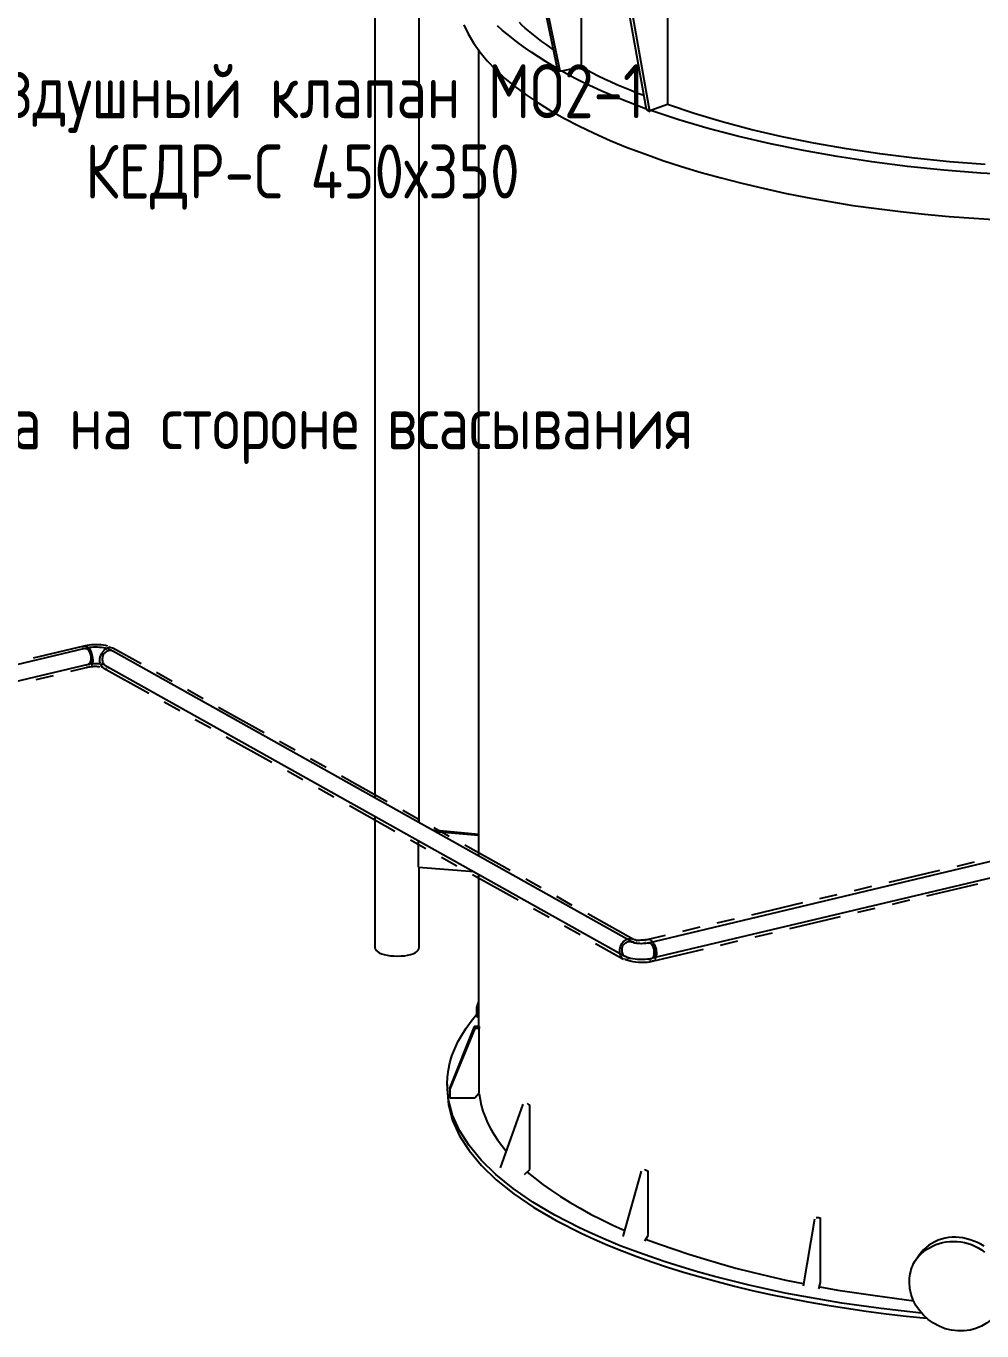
# Model space of a CAD drawing. Header units: metres. Extents: x 20 to 415, y 5 to 292.
# Drawn here: x 208.39 to 228.94, y 117.66 to 145.71 of the extents above; entities that cross this region are included whole.
import ezdxf

# ---------------------------------------------------------------- set-up
doc = ezdxf.new("R2010")
doc.units = ezdxf.units.M
for name, color, linetype in [('ИЗОЛЯЦИЯ', 3, 'Continuous'), ('ОБОЗНАЧЕНИЯ', 7, 'Continuous'), ('ОБОРУДОВАНИЕ', 8, 'Continuous'), ('ТРУБОПРОВОД', 5, 'Continuous')]:
    doc.layers.add(name, color=color, linetype=linetype)
doc.styles.add('GOST', font='isocpeur.ttf')

msp = doc.modelspace()

# ---------------------------------------------------------------- linework, layer by layer
at = {"layer": 'ИЗОЛЯЦИЯ'}
for points in [[(209.848, 132.413), (209.798, 132.41)], [(209.898, 132.414), (209.848, 132.413)], [(209.949, 132.413), (209.898, 132.414)], [(209.999, 132.41), (209.949, 132.413)], [(209.636, 132.386), (208.543, 132.127)], [(209.58, 132.311), (209.582, 132.311)], [(209.586, 132.322), (209.587, 132.322)], [(209.586, 132.322), (209.587, 132.322)], [(209.591, 132.333), (209.593, 132.333)], [(209.591, 132.333), (209.593, 132.333)], [(209.597, 132.344), (209.599, 132.344)], [(209.597, 132.344), (209.599, 132.344)], [(209.602, 132.354), (209.604, 132.354)], [(209.602, 132.354), (209.604, 132.354)], [(209.608, 132.363), (209.61, 132.363)], [(209.608, 132.363), (209.61, 132.363)], [(209.614, 132.371), (209.616, 132.371)], [(209.614, 132.371), (209.616, 132.371)], [(209.619, 132.377), (209.621, 132.377)], [(209.619, 132.377), (209.621, 132.377)], [(209.625, 132.382), (209.627, 132.382)], [(209.625, 132.382), (209.627, 132.382)], [(209.631, 132.385), (209.632, 132.385)], [(209.631, 132.385), (209.632, 132.385)], [(209.701, 132.396), (209.636, 132.386)], [(209.636, 132.386), (209.659, 132.388)], [(209.659, 132.388), (209.636, 132.386)], [(209.636, 132.386), (209.638, 132.386)], [(209.659, 132.388), (209.681, 132.385)], [(209.681, 132.385), (209.659, 132.388)], [(209.681, 132.385), (209.702, 132.375)], [(209.702, 132.375), (209.681, 132.385)], [(209.749, 132.404), (209.701, 132.396)], [(209.702, 132.375), (209.722, 132.361)], [(209.722, 132.361), (209.702, 132.375)], [(209.722, 132.361), (209.742, 132.342)], [(209.742, 132.342), (209.722, 132.361)], [(209.742, 132.342), (209.759, 132.319)], [(209.759, 132.319), (209.742, 132.342)], [(209.798, 132.41), (209.749, 132.404)], [(209.759, 132.319), (209.774, 132.292)], [(209.774, 132.292), (209.759, 132.319)], [(209.774, 132.292), (209.787, 132.263)], [(209.787, 132.263), (209.774, 132.292)], [(209.787, 132.263), (209.798, 132.232)], [(209.797, 132.232), (209.787, 132.263)], [(209.805, 132.199), (209.797, 132.232)], [(209.798, 132.232), (209.805, 132.199)], [(209.805, 132.199), (209.814, 132.16)], [(209.814, 132.16), (209.805, 132.199)], [(209.814, 132.16), (209.82, 132.123)], [(209.82, 132.123), (209.814, 132.16)], [(209.979, 132.149), (209.972, 132.114)], [(209.992, 132.183), (209.979, 132.149)], [(210.011, 132.218), (209.992, 132.183)], [(210.048, 132.404), (209.999, 132.41)], [(210.03, 132.25), (210.011, 132.218)], [(210.052, 132.278), (210.03, 132.25)], [(210.096, 132.396), (210.048, 132.404)], [(210.078, 132.302), (210.052, 132.278)], [(210.106, 132.322), (210.078, 132.302)], [(210.142, 132.386), (210.096, 132.396)], [(210.135, 132.337), (210.106, 132.322)], [(210.164, 132.347), (210.135, 132.337)], [(210.153, 132.381), (210.155, 132.381)], [(210.164, 132.377), (210.166, 132.377)], [(210.194, 132.352), (210.164, 132.347)], [(210.175, 132.373), (210.177, 132.373)], [(210.187, 132.37), (210.189, 132.37)], [(210.222, 132.351), (210.194, 132.352)], [(210.198, 132.367), (210.2, 132.367)], [(210.209, 132.365), (210.211, 132.365)], [(210.22, 132.362), (210.222, 132.362)], [(210.249, 132.343), (210.222, 132.351)], [(210.232, 132.358), (210.233, 132.358)], [(210.243, 132.354), (210.245, 132.354)], [(210.273, 132.33), (210.249, 132.343)], [(210.254, 132.349), (210.256, 132.349)], [(210.273, 132.33), (210.275, 132.33)], [(210.862, 132), (210.273, 132.33)], [(210.288, 132.324), (210.29, 132.324)], [(210.302, 132.316), (210.304, 132.316)], [(210.314, 132.308), (210.316, 132.308)], [(210.325, 132.298), (210.327, 132.298)], [(210.334, 132.288), (210.335, 132.288)], [(210.341, 132.276), (210.343, 132.276)], [(210.349, 132.263), (210.35, 132.263)], [(210.355, 132.249), (210.357, 132.249)], [(210.361, 132.234), (210.363, 132.234)], [(210.366, 132.218), (210.368, 132.218)], [(209.353, 131.843), (209.749, 131.937)], [(209.655, 131.974), (209.657, 131.974)], [(209.666, 131.969), (209.668, 131.969)], [(209.666, 131.969), (209.668, 131.969)], [(209.677, 131.963), (209.679, 131.963)], [(209.677, 131.963), (209.679, 131.963)], [(209.688, 131.958), (209.69, 131.958)], [(209.688, 131.958), (209.69, 131.958)], [(209.699, 131.953), (209.701, 131.953)], [(209.699, 131.953), (209.701, 131.953)], [(209.709, 131.948), (209.711, 131.948)], [(209.709, 131.948), (209.711, 131.948)], [(209.718, 131.945), (209.72, 131.945)], [(209.718, 131.945), (209.72, 131.945)], [(209.727, 131.941), (209.729, 131.941)], [(209.727, 131.941), (209.729, 131.941)], [(209.735, 131.939), (209.737, 131.939)], [(209.735, 131.939), (209.737, 131.939)], [(209.742, 131.937), (209.744, 131.937)], [(209.742, 131.937), (209.744, 131.937)], [(209.769, 131.945), (209.749, 131.937)], [(209.749, 131.937), (209.769, 131.945)], [(209.749, 131.937), (209.772, 131.942)], [(209.749, 131.937), (209.75, 131.937)], [(209.769, 131.945), (209.771, 131.945)], [(209.772, 131.942), (209.797, 131.946)], [(209.787, 131.959), (209.789, 131.959)], [(209.787, 131.959), (209.789, 131.959)], [(209.797, 131.946), (209.824, 131.948)], [(209.811, 131.999), (209.801, 131.977)], [(209.801, 131.977), (209.811, 131.999)], [(209.801, 131.977), (209.803, 131.977)], [(209.819, 132.026), (209.811, 131.999)], [(209.811, 131.999), (209.819, 132.026)], [(209.823, 132.055), (209.819, 132.026)], [(209.819, 132.026), (209.823, 132.055)], [(209.82, 132.123), (209.823, 132.088)], [(209.823, 132.088), (209.82, 132.123)], [(209.823, 132.088), (209.823, 132.055)], [(209.823, 132.055), (209.823, 132.088)], [(209.824, 131.948), (209.85, 131.95)], [(209.85, 131.95), (209.877, 131.951)], [(209.877, 131.951), (209.904, 131.95)], [(209.904, 131.95), (209.929, 131.948)], [(209.929, 131.948), (209.952, 131.946)], [(209.952, 131.946), (209.974, 131.942)], [(209.972, 132.114), (209.97, 132.08)], [(209.97, 132.08), (209.973, 132.047)], [(209.973, 132.047), (209.981, 132.015)], [(209.974, 131.942), (209.975, 131.942)], [(209.981, 132.015), (209.993, 131.986)], [(209.992, 131.937), (209.994, 131.937)], [(209.993, 131.986), (210.008, 131.96)], [(209.998, 131.937), (209.999, 131.937)], [(210.003, 131.937), (210.005, 131.937)], [(210.008, 131.96), (210.027, 131.937)], [(210.008, 131.937), (210.01, 131.937)], [(210.013, 131.937), (210.015, 131.937)], [(210.018, 131.937), (210.02, 131.937)], [(210.021, 131.937), (210.023, 131.937)], [(210.025, 131.937), (210.027, 131.937)], [(210.027, 131.937), (210.029, 131.937)], [(210.027, 131.937), (210.048, 131.918)], [(210.029, 131.937), (210.031, 131.937)], [(210.029, 131.937), (210.031, 131.937)], [(210.034, 131.937), (210.036, 131.937)], [(210.039, 131.936), (210.04, 131.936)], [(210.042, 131.936), (210.044, 131.936)], [(210.044, 131.936), (210.046, 131.936)], [(210.046, 131.934), (210.048, 131.934)], [(210.047, 131.933), (210.049, 131.933)], [(210.048, 131.93), (210.049, 131.93)], [(210.048, 131.927), (210.05, 131.927)], [(210.048, 131.923), (210.05, 131.923)], [(210.048, 131.918), (211.028, 131.37)], [(210.048, 131.918), (210.05, 131.918)], [(210.059, 131.913), (210.061, 131.913)], [(210.071, 131.909), (210.072, 131.909)], [(210.082, 131.906), (210.084, 131.906)], [(210.093, 131.904), (210.095, 131.904)], [(210.104, 131.904), (210.106, 131.904)], [(210.116, 131.904), (210.117, 131.904)], [(210.127, 131.906), (210.129, 131.906)], [(210.138, 131.909), (210.14, 131.909)], [(210.149, 131.913), (210.151, 131.913)], [(210.16, 131.918), (210.162, 131.918)], [(210.165, 131.918), (210.167, 131.918)], [(210.17, 131.918), (210.172, 131.918)], [(210.173, 131.918), (210.175, 131.918)], [(210.176, 131.918), (210.178, 131.918)], [(210.179, 131.918), (210.181, 131.918)], [(210.182, 131.918), (210.184, 131.918)], [(210.185, 131.918), (210.187, 131.918)], [(210.189, 131.918), (210.191, 131.918)], [(210.193, 131.918), (210.195, 131.918)], [(208.61, 131.665), (208.982, 131.754)], [(211.529, 131.627), (211.196, 131.814)], [(212.196, 131.254), (211.862, 131.441)], [(211.362, 131.183), (211.695, 130.997)], [(213.509, 130.519), (212.529, 131.068)], [(212.028, 130.81), (212.362, 130.624)], [(212.695, 130.437), (213.676, 129.889)], [(214.176, 130.146), (213.843, 130.333)], [(214.843, 129.773), (214.509, 129.96)], [(214.009, 129.702), (214.342, 129.516)], [(214.676, 129.329), (215.009, 129.143)], [(216.156, 129.038), (215.176, 129.587)], [(215.342, 128.956), (216.323, 128.408)], [(216.823, 128.665), (216.49, 128.852)], [(216.656, 128.221), (216.989, 128.035)], [(217.49, 128.292), (217.156, 128.479)], [(218.804, 127.557), (217.823, 128.106)], [(217.323, 127.848), (217.656, 127.662)], [(228.78, 127.737), (228.408, 127.649)], [(217.989, 127.475), (218.97, 126.927)], [(219.47, 127.184), (219.137, 127.371)], [(228.036, 127.561), (226.943, 127.302)], [(226.571, 127.214), (226.2, 127.126)], [(227.764, 127.015), (228.856, 127.276)], [(220.137, 126.811), (219.804, 126.998)], [(225.085, 126.862), (223.992, 126.603)], [(225.828, 127.038), (225.456, 126.95)], [(227.02, 126.838), (227.392, 126.927)], [(219.303, 126.74), (219.636, 126.554)], [(221.451, 126.076), (220.47, 126.625)], [(224.813, 126.312), (225.906, 126.572)], [(226.277, 126.661), (226.649, 126.75)], [(219.97, 126.367), (220.303, 126.181)], [(222.877, 126.339), (222.505, 126.251)], [(223.62, 126.515), (223.248, 126.427)], [(220.636, 125.994), (221.226, 125.664)], [(221.174, 125.93), (221.189, 125.964)], [(221.189, 125.964), (221.207, 125.996)], [(221.207, 125.996), (221.23, 126.024)], [(221.23, 126.024), (221.256, 126.048)], [(221.256, 126.048), (221.283, 126.068)], [(221.283, 126.068), (221.313, 126.083)], [(221.313, 126.083), (221.342, 126.093)], [(221.342, 126.093), (221.372, 126.098)], [(221.372, 126.098), (221.4, 126.097)], [(221.4, 126.097), (221.427, 126.09)], [(221.427, 126.09), (221.451, 126.076)], [(221.451, 126.076), (221.453, 126.076)], [(221.461, 126.071), (221.463, 126.071)], [(221.469, 126.076), (221.471, 126.076)], [(221.469, 126.076), (221.471, 126.076)], [(221.47, 126.076), (221.472, 126.076)], [(221.47, 126.076), (221.471, 126.076)], [(221.471, 126.076), (221.473, 126.076)], [(221.471, 126.065), (221.473, 126.065)], [(221.472, 126.076), (221.474, 126.076)], [(221.473, 126.076), (221.475, 126.076)], [(221.476, 126.076), (221.478, 126.076)], [(221.479, 126.076), (221.481, 126.076)], [(221.48, 126.059), (221.482, 126.059)], [(221.483, 126.076), (221.485, 126.076)], [(221.488, 126.076), (221.49, 126.076)], [(221.488, 126.053), (221.49, 126.053)], [(221.489, 126.076), (221.491, 126.076)], [(221.49, 126.076), (221.492, 126.076)], [(221.492, 126.076), (221.494, 126.076)], [(221.495, 126.075), (221.497, 126.075)], [(221.495, 126.046), (221.497, 126.046)], [(221.497, 126.074), (221.499, 126.074)], [(221.5, 126.072), (221.502, 126.072)], [(221.502, 126.039), (221.504, 126.039)], [(221.503, 126.07), (221.505, 126.07)], [(221.505, 126.067), (221.507, 126.067)], [(221.506, 126.063), (221.508, 126.063)], [(221.53, 126.058), (221.507, 126.058)], [(221.507, 126.058), (221.509, 126.058)], [(221.508, 126.031), (221.51, 126.031)], [(221.514, 126.022), (221.516, 126.022)], [(221.52, 126.012), (221.522, 126.012)], [(221.556, 126.058), (221.53, 126.058)], [(221.582, 126.058), (221.556, 126.058)], [(221.61, 126.059), (221.582, 126.058)], [(221.638, 126.06), (221.61, 126.059)], [(221.666, 126.062), (221.638, 126.06)], [(221.693, 126.064), (221.666, 126.062)], [(221.72, 126.067), (221.693, 126.064)], [(221.694, 126.001), (221.696, 126.001)], [(221.7, 126.012), (221.702, 126.012)], [(221.7, 126.012), (221.702, 126.012)], [(221.705, 126.022), (221.707, 126.022)], [(221.705, 126.022), (221.707, 126.022)], [(221.711, 126.031), (221.713, 126.031)], [(221.711, 126.031), (221.713, 126.031)], [(221.718, 126.039), (221.72, 126.039)], [(221.718, 126.039), (221.72, 126.039)], [(221.746, 126.071), (221.72, 126.067)], [(221.725, 126.046), (221.726, 126.046)], [(221.725, 126.046), (221.726, 126.046)], [(221.732, 126.053), (221.734, 126.053)], [(221.732, 126.053), (221.734, 126.053)], [(221.74, 126.059), (221.742, 126.059)], [(221.74, 126.059), (221.742, 126.059)], [(221.769, 126.076), (221.746, 126.071)], [(221.749, 126.065), (221.75, 126.065)], [(221.749, 126.065), (221.75, 126.065)], [(221.758, 126.071), (221.76, 126.071)], [(221.758, 126.071), (221.76, 126.071)], [(222.133, 126.163), (221.769, 126.076)], [(221.792, 126.076), (221.769, 126.076)], [(221.769, 126.076), (221.771, 126.076)], [(221.769, 126.076), (221.771, 126.076)], [(221.786, 126.074), (221.788, 126.074)], [(221.815, 126.067), (221.792, 126.076)], [(221.805, 126.067), (221.806, 126.067)], [(221.838, 126.048), (221.815, 126.067)], [(221.823, 126.057), (221.825, 126.057)], [(221.861, 126.022), (221.838, 126.048)], [(221.842, 126.042), (221.86, 126.023)], [(221.86, 126.023), (221.878, 125.999)], [(221.881, 125.99), (221.861, 126.022)], [(221.878, 125.999), (221.895, 125.973)], [(221.9, 125.952), (221.881, 125.99)], [(221.895, 125.973), (221.911, 125.942)], [(223.327, 125.957), (223.698, 126.046)], [(224.07, 126.135), (224.442, 126.223)], [(221.156, 125.826), (221.158, 125.86)], [(221.158, 125.793), (221.156, 125.826)], [(221.158, 125.86), (221.164, 125.895)], [(221.164, 125.762), (221.158, 125.793)], [(221.164, 125.895), (221.174, 125.93)], [(221.174, 125.733), (221.164, 125.762)], [(221.188, 125.706), (221.174, 125.733)], [(221.205, 125.683), (221.188, 125.706)], [(221.226, 125.664), (221.205, 125.683)], [(221.394, 125.683), (221.396, 125.683)], [(221.863, 125.608), (222.955, 125.869)], [(221.915, 125.911), (221.9, 125.952)], [(221.911, 125.942), (221.925, 125.908)], [(221.927, 125.867), (221.915, 125.911)], [(221.925, 125.908), (221.937, 125.87)], [(221.935, 125.822), (221.927, 125.867)], [(221.927, 125.682), (221.932, 125.703)], [(221.935, 125.697), (221.927, 125.671)], [(221.932, 125.703), (221.935, 125.725)], [(221.937, 125.777), (221.935, 125.822)], [(221.935, 125.725), (221.937, 125.75)], [(221.941, 125.727), (221.935, 125.697)], [(221.937, 125.87), (221.942, 125.832)], [(221.937, 125.75), (221.937, 125.777)], [(221.944, 125.759), (221.941, 125.727)], [(221.942, 125.832), (221.944, 125.794)], [(221.944, 125.794), (221.944, 125.759)], [(221.226, 125.664), (221.228, 125.664)], [(221.232, 125.664), (221.233, 125.664)], [(221.237, 125.664), (221.239, 125.664)], [(221.237, 125.659), (221.239, 125.659)], [(221.243, 125.664), (221.245, 125.664)], [(221.248, 125.663), (221.25, 125.663)], [(221.248, 125.655), (221.25, 125.655)], [(221.254, 125.662), (221.256, 125.662)], [(221.26, 125.66), (221.262, 125.66)], [(221.26, 125.653), (221.262, 125.653)], [(221.265, 125.658), (221.267, 125.658)], [(221.271, 125.655), (221.273, 125.655)], [(221.271, 125.651), (221.273, 125.651)], [(221.277, 125.651), (221.278, 125.651)], [(221.282, 125.65), (221.284, 125.65)], [(221.282, 125.646), (221.33, 125.63)], [(221.293, 125.651), (221.295, 125.651)], [(221.305, 125.653), (221.306, 125.653)], [(221.316, 125.655), (221.318, 125.655)], [(221.327, 125.659), (221.329, 125.659)], [(221.33, 125.63), (221.382, 125.617)], [(221.338, 125.664), (221.34, 125.664)], [(221.344, 125.664), (221.346, 125.664)], [(221.35, 125.665), (221.351, 125.665)], [(221.355, 125.665), (221.357, 125.665)], [(221.361, 125.666), (221.363, 125.666)], [(221.366, 125.667), (221.368, 125.667)], [(221.372, 125.668), (221.374, 125.668)], [(221.378, 125.671), (221.379, 125.671)], [(221.382, 125.617), (221.438, 125.606)], [(221.383, 125.674), (221.385, 125.674)], [(221.389, 125.678), (221.391, 125.678)], [(221.438, 125.606), (221.497, 125.597)], [(221.497, 125.597), (221.558, 125.592)], [(221.558, 125.592), (221.62, 125.589)], [(221.62, 125.589), (221.683, 125.589)], [(221.683, 125.589), (221.745, 125.592)], [(221.745, 125.592), (221.805, 125.599)], [(221.769, 125.664), (221.771, 125.664)], [(221.775, 125.659), (221.776, 125.659)], [(221.78, 125.654), (221.782, 125.654)], [(221.78, 125.653), (221.782, 125.653)], [(221.785, 125.648), (221.787, 125.648)], [(221.79, 125.643), (221.792, 125.643)], [(221.791, 125.644), (221.793, 125.644)], [(221.795, 125.639), (221.797, 125.639)], [(221.799, 125.635), (221.8, 125.635)], [(221.802, 125.636), (221.804, 125.636)], [(221.802, 125.632), (221.804, 125.632)], [(221.804, 125.629), (221.806, 125.629)], [(221.805, 125.599), (221.863, 125.608)], [(221.806, 125.627), (221.808, 125.627)], [(221.806, 125.627), (221.808, 125.627)], [(221.812, 125.622), (221.814, 125.622)], [(221.813, 125.628), (221.815, 125.628)], [(221.818, 125.618), (221.819, 125.618)], [(221.823, 125.622), (221.825, 125.622)], [(221.823, 125.615), (221.825, 125.615)], [(221.829, 125.612), (221.831, 125.612)], [(221.832, 125.617), (221.834, 125.617)], [(221.834, 125.611), (221.836, 125.611)], [(221.84, 125.609), (221.842, 125.609)], [(221.841, 125.613), (221.843, 125.613)], [(221.846, 125.609), (221.848, 125.609)], [(221.849, 125.61), (221.851, 125.61)], [(221.851, 125.608), (221.853, 125.608)], [(221.856, 125.609), (221.858, 125.609)], [(221.857, 125.608), (221.859, 125.608)], [(221.883, 125.617), (221.863, 125.608)], [(221.863, 125.608), (221.864, 125.608)], [(221.863, 125.608), (221.864, 125.608)], [(221.878, 125.615), (221.88, 125.615)], [(221.892, 125.624), (221.894, 125.624)], [(221.901, 125.63), (221.903, 125.63)], [(221.904, 125.635), (221.905, 125.635)], [(221.913, 125.649), (221.915, 125.649)], [(221.927, 125.671), (221.915, 125.648)], [(221.915, 125.648), (221.917, 125.648)], [(221.921, 125.664), (221.923, 125.664)]]:
    msp.add_lwpolyline(points, dxfattribs=at)
at = {"layer": 'ОБОРУДОВАНИЕ'}
for points in [[(220.327, 149.481), (220.327, 144.837)], [(219.822, 144.762), (218.998, 148.732)], [(219.878, 144.743), (219.054, 148.694)], [(222.181, 148.732), (222.181, 144.032)], [(215.89, 148.638), (215.89, 129.109)], [(216.845, 128.585), (216.845, 148.638)], [(221.731, 143.92), (221.039, 147.814)], [(221.806, 143.882), (221.114, 147.777)], [(217.801, 145.742), (217.896, 145.546), (218.011, 145.352), (218.148, 145.16), (218.305, 144.969), (218.482, 144.78), (218.68, 144.594), (218.902, 144.415), (219.142, 144.239), (219.4, 144.066), (219.676, 143.896), (219.969, 143.73), (220.28, 143.568), (220.608, 143.41), (220.953, 143.256), (221.315, 143.108), (221.694, 142.965), (222.084, 142.827), (222.488, 142.695), (222.907, 142.569), (223.339, 142.449), (223.784, 142.335), (224.241, 142.227), (224.708, 142.126), (225.186, 142.031), (225.673, 141.942), (226.169, 141.86), (226.678, 141.79), (227.193, 141.728), (227.713, 141.672), (228.239, 141.623), (228.769, 141.582), (229.303, 141.547)], [(219.859, 144.781), (219.704, 144.871), (219.554, 144.963), (219.408, 145.055), (219.267, 145.148), (219.131, 145.242), (219.001, 145.336), (218.875, 145.431), (218.754, 145.526), (218.639, 145.622), (218.53, 145.717)], [(219.728, 145.212), (219.645, 145.268), (219.564, 145.324), (219.485, 145.381), (219.409, 145.438), (219.335, 145.495), (219.263, 145.553), (219.193, 145.611), (219.126, 145.67), (219.061, 145.731), (218.998, 145.792)], [(218.118, 145.212), (218.118, 127.874)], [(219.822, 144.762), (219.878, 144.743)], [(220.327, 144.837), (219.915, 144.743)], [(221.675, 144.219), (221.525, 144.276), (221.379, 144.334), (221.236, 144.393), (221.096, 144.453), (220.959, 144.514), (220.826, 144.576), (220.696, 144.64), (220.57, 144.705), (220.447, 144.77), (220.327, 144.837)], [(219.915, 144.743), (219.878, 144.743)], [(221.75, 143.92), (221.545, 143.998), (221.344, 144.077), (221.147, 144.157), (220.956, 144.237), (220.77, 144.318), (220.588, 144.4), (220.412, 144.483), (220.241, 144.568), (220.075, 144.655), (219.915, 144.743)], [(221.731, 143.92), (221.806, 143.882)], [(222.181, 144.032), (221.825, 143.901)], [(229.015, 142.74), (228.246, 142.799), (227.492, 142.875), (226.753, 142.966), (226.032, 143.074), (225.331, 143.197), (224.651, 143.335), (223.994, 143.488), (223.362, 143.655), (222.758, 143.837), (222.181, 144.032)], [(221.825, 143.901), (221.806, 143.882)], [(229.727, 142.51), (228.921, 142.553), (228.125, 142.617), (227.344, 142.699), (226.579, 142.796), (225.833, 142.909), (225.106, 143.037), (224.401, 143.181), (223.719, 143.34), (223.061, 143.513), (222.429, 143.7), (221.825, 143.901)], [(215.89, 128.735), (215.89, 125.908)], [(216.826, 127.63), (216.826, 128.211)], [(217.144, 128.435), (218.118, 128.342)], [(217.2, 128.398), (218.118, 128.323)], [(216.826, 127.63), (218.024, 127.537)], [(216.845, 125.908), (216.845, 127.63)], [(218.118, 127.481), (218.118, 124.204)], [(215.89, 125.908), (215.896, 125.875), (215.915, 125.845), (215.945, 125.818), (215.986, 125.793), (216.035, 125.772), (216.092, 125.754), (216.156, 125.74), (216.225, 125.729), (216.299, 125.723), (216.377, 125.721), (216.453, 125.723), (216.526, 125.729), (216.593, 125.74), (216.655, 125.754), (216.709, 125.772), (216.755, 125.793), (216.793, 125.818), (216.821, 125.845), (216.839, 125.875), (216.845, 125.908)], [(218.118, 124.747), (218.08, 124.616)], [(218.08, 124.616), (218.08, 124.429)], [(217.444, 122.968), (217.451, 123.12), (217.471, 123.271), (217.504, 123.423), (217.549, 123.574), (217.608, 123.724), (217.678, 123.874), (217.761, 124.023), (217.856, 124.172), (217.962, 124.319), (218.08, 124.466)], [(218.08, 124.429), (218.118, 124.41)], [(218.024, 124.204), (217.5, 122.893)], [(218.043, 124.166), (217.5, 122.856)], [(218.137, 124.204), (218.024, 124.204)], [(218.043, 124.166), (218.024, 124.204)], [(218.137, 124.166), (218.043, 124.166)], [(218.137, 124.204), (218.137, 124.198), (218.137, 124.193), (218.137, 124.188), (218.137, 124.183), (218.137, 124.178), (218.137, 124.174), (218.137, 124.171), (218.137, 124.169), (218.137, 124.167), (218.137, 124.166)], [(218.137, 122.781), (218.137, 124.166)], [(217.444, 122.968), (217.444, 122.856)], [(227.648, 118.044), (227.212, 118.091), (226.781, 118.143), (226.356, 118.2), (225.936, 118.261), (225.523, 118.327), (225.116, 118.399), (224.717, 118.475), (224.325, 118.557), (223.942, 118.644), (223.566, 118.737), (223.195, 118.834), (222.832, 118.935), (222.479, 119.039), (222.135, 119.147), (221.802, 119.259), (221.478, 119.374), (221.165, 119.494), (220.862, 119.618), (220.571, 119.746), (220.29, 119.879), (219.764, 120.149), (219.289, 120.43), (218.866, 120.722), (218.495, 121.023), (218.179, 121.332), (217.917, 121.649), (217.712, 121.972), (217.564, 122.3), (217.474, 122.632), (217.444, 122.968)], [(217.5, 122.893), (217.5, 122.706)], [(217.5, 122.856), (217.5, 122.893)], [(217.444, 122.856), (217.474, 122.52), (217.564, 122.188), (217.713, 121.859), (217.92, 121.537), (218.183, 121.22), (218.503, 120.911), (218.879, 120.61), (219.309, 120.318), (219.792, 120.036), (220.327, 119.766), (220.609, 119.634), (220.902, 119.506), (221.206, 119.382), (221.522, 119.262), (221.849, 119.146), (222.185, 119.035), (222.531, 118.927), (222.886, 118.822), (223.25, 118.722), (223.623, 118.624), (224.008, 118.532), (224.4, 118.444), (224.798, 118.363), (225.203, 118.286), (225.614, 118.215), (226.032, 118.149), (226.455, 118.087), (226.884, 118.031), (227.319, 117.979), (227.76, 117.932)], [(217.5, 122.856), (217.5, 122.669)], [(217.5, 122.669), (217.5, 122.706)], [(217.5, 122.669), (218.043, 122.669)], [(218.043, 122.669), (218.137, 122.781)], [(218.137, 122.762), (218.153, 122.638), (218.179, 122.513), (218.215, 122.388), (218.26, 122.263), (218.314, 122.137), (218.378, 122.013), (218.45, 121.889), (218.531, 121.766), (218.62, 121.646), (218.717, 121.526)], [(219.073, 122.538), (218.586, 121.171)], [(219.166, 122.556), (219.172, 122.551), (219.178, 122.545), (219.183, 122.54), (219.189, 122.535), (219.194, 122.531), (219.2, 122.527), (219.206, 122.523), (219.211, 122.521), (219.217, 122.519), (219.223, 122.519)], [(219.223, 121.133), (219.223, 122.519)], [(219.11, 121.021), (219.223, 121.133)], [(219.166, 121.077), (219.329, 120.943), (219.503, 120.81), (219.688, 120.679), (219.883, 120.549), (220.089, 120.422), (220.304, 120.297), (220.53, 120.174), (220.765, 120.054), (221.01, 119.937), (221.263, 119.823)], [(221.619, 121.096), (221.226, 119.692)], [(221.694, 121.133), (221.7, 121.128), (221.705, 121.124), (221.711, 121.121), (221.718, 121.117), (221.725, 121.115), (221.732, 121.112), (221.74, 121.109), (221.749, 121.105), (221.758, 121.101), (221.769, 121.096)], [(221.769, 119.71), (221.769, 121.096)], [(225.383, 120.103), (225.393, 120.103), (225.403, 120.103), (225.412, 120.103), (225.421, 120.102), (225.429, 120.101), (225.438, 120.1), (225.447, 120.097), (225.456, 120.094), (225.465, 120.09), (225.476, 120.085)], [(225.476, 118.699), (225.476, 120.085)], [(225.345, 120.066), (225.102, 118.624)], [(221.694, 119.598), (221.769, 119.71)], [(221.713, 119.635), (222.015, 119.524), (222.326, 119.416), (222.645, 119.31), (222.973, 119.208), (223.309, 119.109), (223.653, 119.014), (224.004, 118.923), (224.363, 118.837), (224.729, 118.756), (225.102, 118.681)], [(227.498, 119.149), (227.54, 119.209), (227.588, 119.265), (227.639, 119.318), (227.696, 119.366), (227.756, 119.411), (227.819, 119.451), (227.886, 119.486), (227.954, 119.516), (228.025, 119.541), (228.097, 119.561), (228.177, 119.575), (228.256, 119.583), (228.336, 119.586), (228.416, 119.583), (228.495, 119.575), (228.573, 119.561), (228.65, 119.541), (228.724, 119.516), (228.796, 119.485), (228.865, 119.448), (228.936, 119.402), (229.004, 119.352)], [(228.992, 119.481), (228.921, 119.523), (228.847, 119.56), (228.771, 119.593), (228.694, 119.62), (228.616, 119.642), (228.537, 119.659), (228.459, 119.67), (228.381, 119.675), (228.304, 119.675), (228.228, 119.668), (228.154, 119.654), (228.077, 119.634), (228.003, 119.609), (227.933, 119.579), (227.867, 119.543), (227.805, 119.502), (227.747, 119.456), (227.692, 119.405), (227.642, 119.349), (227.596, 119.289), (227.554, 119.223)], [(227.386, 118.699), (227.387, 118.749), (227.39, 118.798), (227.396, 118.846), (227.404, 118.892), (227.414, 118.938), (227.426, 118.982), (227.441, 119.026), (227.458, 119.068), (227.477, 119.109), (227.498, 119.149)], [(227.554, 119.223), (227.498, 119.149)], [(225.439, 118.568), (225.476, 118.699)], [(229.296, 118.1), (229.226, 117.994), (229.141, 117.903), (229.043, 117.825), (228.934, 117.762), (228.816, 117.714), (228.69, 117.681), (228.56, 117.663), (228.425, 117.662), (228.289, 117.676), (228.154, 117.707), (228.023, 117.76), (227.901, 117.826), (227.79, 117.906), (227.689, 117.997), (227.601, 118.098), (227.527, 118.207), (227.467, 118.323), (227.423, 118.445), (227.395, 118.571), (227.386, 118.699)], [(225.457, 118.606), (225.65, 118.572), (225.846, 118.54), (226.044, 118.509), (226.245, 118.479), (226.448, 118.449), (226.652, 118.42), (226.858, 118.391), (227.064, 118.362), (227.272, 118.334), (227.48, 118.306)]]:
    msp.add_lwpolyline(points, dxfattribs=at)
at = {"layer": 'ТРУБОПРОВОД'}
for points in [[(209.655, 132.33), (194.508, 128.716)], [(210.235, 132.292), (210.225, 132.293), (210.215, 132.294), (210.206, 132.297), (210.197, 132.3), (210.189, 132.304), (210.18, 132.309), (210.171, 132.314), (210.162, 132.319), (210.152, 132.324), (210.142, 132.33), (210.101, 132.34), (210.059, 132.348), (210.016, 132.354), (209.971, 132.358), (209.926, 132.36), (209.882, 132.361), (209.837, 132.36), (209.794, 132.357), (209.752, 132.354), (209.711, 132.349), (209.705, 132.344), (209.7, 132.339), (209.694, 132.336), (209.689, 132.334), (209.683, 132.332), (209.677, 132.331), (209.672, 132.33), (209.666, 132.33), (209.661, 132.33), (209.655, 132.33)], [(209.655, 132.33), (209.672, 132.333), (209.688, 132.33), (209.705, 132.324), (209.72, 132.312), (209.734, 132.297), (209.748, 132.279), (209.76, 132.257), (209.771, 132.233), (209.779, 132.208), (209.786, 132.18), (209.79, 132.153), (209.793, 132.127), (209.793, 132.102), (209.79, 132.079), (209.786, 132.058), (209.779, 132.04), (209.77, 132.024), (209.759, 132.011), (209.746, 132), (209.73, 131.993)], [(209.73, 131.993), (209.746, 132), (209.759, 132.011), (209.77, 132.024), (209.779, 132.04), (209.786, 132.058), (209.79, 132.079), (209.793, 132.102), (209.793, 132.127), (209.79, 132.153), (209.786, 132.18), (209.779, 132.208), (209.771, 132.233), (209.76, 132.257), (209.748, 132.279), (209.734, 132.297), (209.72, 132.312), (209.705, 132.324), (209.688, 132.33), (209.672, 132.333), (209.655, 132.33)], [(210.254, 132.274), (210.232, 132.283), (210.209, 132.288), (210.187, 132.288), (210.165, 132.285), (210.144, 132.278), (210.123, 132.268), (210.103, 132.255), (210.084, 132.239), (210.065, 132.22), (210.048, 132.199), (210.039, 132.171), (210.032, 132.143), (210.029, 132.116), (210.029, 132.09), (210.032, 132.066), (210.037, 132.042), (210.046, 132.021), (210.057, 132.003), (210.07, 131.987), (210.086, 131.974)], [(210.254, 132.274), (210.235, 132.292)], [(221.432, 126.02), (210.254, 132.274)], [(194.583, 128.398), (209.73, 131.993)], [(209.73, 131.993), (209.759, 132.003), (209.79, 132.009), (209.822, 132.013), (209.854, 132.014), (209.887, 132.014), (209.919, 132.012), (209.949, 132.008), (209.978, 132.004), (210.005, 131.998), (210.029, 131.993), (210.035, 131.993), (210.04, 131.993), (210.046, 131.993), (210.051, 131.993), (210.055, 131.993), (210.059, 131.993), (210.062, 131.993), (210.065, 131.993), (210.066, 131.993), (210.067, 131.993), (210.067, 131.992), (210.069, 131.991), (210.071, 131.989), (210.073, 131.986), (210.076, 131.983), (210.079, 131.981), (210.082, 131.978), (210.084, 131.976), (210.085, 131.975), (210.086, 131.974)], [(210.086, 131.974), (221.263, 125.721)], [(233.939, 128.903), (221.769, 126.001)], [(221.863, 125.683), (234.033, 128.566)], [(221.263, 125.721), (221.248, 125.733), (221.234, 125.749), (221.224, 125.768), (221.215, 125.789), (221.21, 125.812), (221.207, 125.836), (221.207, 125.862), (221.21, 125.89), (221.216, 125.917), (221.226, 125.945), (221.243, 125.967), (221.262, 125.985), (221.281, 126.002), (221.301, 126.015), (221.322, 126.025), (221.343, 126.032), (221.365, 126.035), (221.387, 126.034), (221.409, 126.029), (221.432, 126.02)], [(221.769, 126.001), (221.744, 125.996), (221.716, 125.992), (221.685, 125.99), (221.653, 125.988), (221.619, 125.987), (221.586, 125.988), (221.553, 125.99), (221.522, 125.992), (221.494, 125.996), (221.469, 126.001), (221.469, 126.006), (221.467, 126.011), (221.465, 126.014), (221.463, 126.016), (221.46, 126.018), (221.457, 126.019), (221.455, 126.02), (221.453, 126.02), (221.451, 126.02), (221.451, 126.02), (221.446, 126.02), (221.441, 126.02), (221.438, 126.02), (221.436, 126.02), (221.434, 126.02), (221.433, 126.02), (221.432, 126.02), (221.432, 126.02), (221.432, 126.02), (221.432, 126.02)], [(221.769, 126.001), (221.786, 126.004), (221.802, 126.002), (221.819, 125.995), (221.834, 125.984), (221.849, 125.969), (221.862, 125.95), (221.874, 125.929), (221.885, 125.905), (221.893, 125.879), (221.9, 125.852), (221.905, 125.829), (221.907, 125.805), (221.907, 125.782), (221.906, 125.76), (221.902, 125.739), (221.897, 125.721), (221.891, 125.705), (221.883, 125.693), (221.873, 125.686), (221.863, 125.683)], [(221.9, 125.795), (221.898, 125.829), (221.894, 125.862), (221.886, 125.893), (221.875, 125.922), (221.863, 125.948), (221.847, 125.969), (221.83, 125.986), (221.811, 125.998), (221.791, 126.003), (221.769, 126.001)], [(221.263, 125.721), (221.268, 125.721), (221.273, 125.72), (221.276, 125.72), (221.279, 125.719), (221.282, 125.718), (221.285, 125.717), (221.288, 125.714), (221.292, 125.711), (221.296, 125.707), (221.301, 125.702), (221.342, 125.687), (221.388, 125.675), (221.436, 125.665), (221.487, 125.659), (221.54, 125.655), (221.593, 125.653), (221.648, 125.654), (221.702, 125.656), (221.755, 125.659), (221.806, 125.664), (221.812, 125.664), (221.818, 125.665), (221.823, 125.665), (221.829, 125.666), (221.834, 125.667), (221.84, 125.668), (221.846, 125.671), (221.851, 125.674), (221.857, 125.678), (221.863, 125.683)], [(221.863, 125.683), (221.868, 125.684), (221.874, 125.688), (221.879, 125.693), (221.884, 125.701), (221.888, 125.711), (221.892, 125.724), (221.895, 125.738), (221.898, 125.755), (221.899, 125.774), (221.9, 125.795)]]:
    msp.add_lwpolyline(points, dxfattribs=at)

# ---------------------------------------------------------------- texts
at = {"layer": 'ОБОЗНАЧЕНИЯ', "style": 'GOST', "width": 0.8}
for s, p in [('Воздушный клапан МО2-1', (206.605, 143.734)), ('КЕДР-С 450х350', (209.665, 142.008)), ('Гибкая вставка на стороне всасывания', (199.73, 136.616))]:
    msp.add_text(s, height=1.16149, dxfattribs=at).set_placement(p)

doc.saveas('drawing.dxf')
